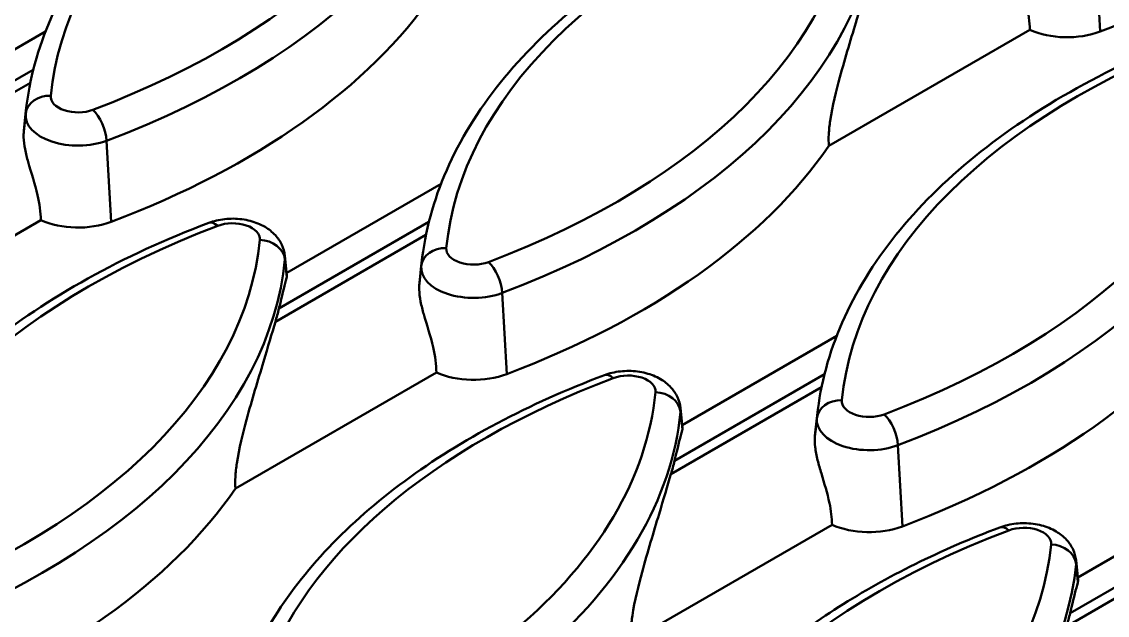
# Model space of a CAD drawing. Header units: millimetres. Extents: x 0 to 2219, y -32 to 1188.
# Drawn here: x 169.07 to 194.95, y 233.91 to 248.06 of the extents above; entities that cross this region are included whole.
import ezdxf

# ---------------------------------------------------------------- set-up
doc = ezdxf.new("R2010")
doc.units = ezdxf.units.MM
doc.header["$LTSCALE"] = 2
doc.layers.add('Sichtbar (ISO)', color=7, linetype='Continuous', lineweight=50)
doc.layers.add('Sichtbar schmal (ISO)', color=7, linetype='Continuous', lineweight=50)

msp = doc.modelspace()

# ---------------------------------------------------------------- linework, layer by layer
at = {"layer": 'Sichtbar (ISO)'}
for p, q in [((188.3113, 245.0982), (193.1001, 247.863)), ((165.9618, 245.7017), (169.641, 247.8258)), ((169.176, 245.932), (169.1343, 245.543)), ((175.3899, 242.0728), (179.0691, 244.197)), ((164.7411, 240.5621), (169.5298, 243.3269)), ((175.3467, 242.4759), (175.397, 242.0068)), ((178.6041, 242.3031), (178.5624, 241.9142)), ((184.818, 238.4439), (188.4972, 240.5681)), ((174.1692, 236.9332), (178.9579, 239.698)), ((184.7748, 238.8471), (184.8251, 238.378)), ((188.0322, 238.6742), (187.9904, 238.2853)), ((194.2461, 234.8151), (197.9252, 236.9392)), ((183.5973, 233.3043), (188.386, 236.0691)), ((194.2028, 235.2182), (194.2532, 234.7491))]:
    msp.add_line(p, q, dxfattribs=at)
for centre, major_axis, start_param, end_param in [((150.7764, 256.6186), (20.085, 0), 5.2921002, 5.9067594), ((183.7747, 257.5258), (-20.085, 0), 2.1505075, 2.6352507), ((160.2045, 252.9898), (20.085, 0), 5.2921002, 5.9067594), ((193.9854, 248.5223), (-1.445, 0), 0.9113221, 2.1505075), ((169.6326, 249.3609), (20.085, 0), 5.2921002, 5.9067594), ((170.4152, 243.9862), (-1.445, 0), 0.9113221, 2.1505075), ((179.0607, 245.732), (20.085, 0), 5.2921002, 5.9067594), ((155.4905, 242.8289), (19.91, 0), 6.1148977, 6.1429316), ((179.8433, 240.3573), (-1.445, 0), 0.9113221, 2.1505075), ((164.9186, 239.2), (19.91, 0), 6.1148977, 6.1429316), ((155.4905, 241.1959), (20.085, 0), 5.2921002, 5.9067594), ((189.2714, 236.7285), (-1.445, 0), 0.9113221, 2.1505075), ((174.3467, 235.5712), (19.91, 0), 6.1148977, 6.1429316)]:
    msp.add_ellipse(centre, major_axis=major_axis, ratio=0.5773503, start_param=start_param, end_param=end_param, dxfattribs=at)
for points, knots in [([(178.2468, 255.0578), (177.222, 254.6704), (176.2571, 254.2269), (174.4788, 253.2402), (173.6654, 252.697), (172.2182, 251.5251), (171.5843, 250.8964), (170.5207, 249.5701), (170.0911, 248.8722), (169.4589, 247.4292), (169.2568, 246.6841), (169.176, 245.932)], [2.93590568, 2.93590568, 2.93590568, 2.93590568, 3.12174204, 3.12174204, 3.30757839, 3.30757839, 3.49341475, 3.49341475, 3.67925111, 3.67925111, 3.86508746, 3.86508746, 3.86508746, 3.86508746]), ([(187.6749, 251.4289), (186.6501, 251.0415), (185.6852, 250.598), (183.9069, 249.6113), (183.0935, 249.0681), (181.6463, 247.8962), (181.0124, 247.2675), (179.9488, 245.9412), (179.5192, 245.2433), (178.887, 243.8004), (178.6849, 243.0552), (178.6041, 242.3031)], [2.93590568, 2.93590568, 2.93590568, 2.93590568, 3.12174204, 3.12174204, 3.30757839, 3.30757839, 3.49341475, 3.49341475, 3.67925111, 3.67925111, 3.86508746, 3.86508746, 3.86508746, 3.86508746]), ([(193.1001, 247.863), (193.0967, 248.0511), (193.0692, 248.2553), (192.9608, 248.727), (192.8698, 248.9977), (192.7711, 249.3478), (192.7441, 249.452), (192.7043, 249.6545), (192.6921, 249.753), (192.6883, 249.8876), (192.6899, 249.935), (192.6943, 249.9815)], [0.04336489, 0.04336489, 0.04336489, 0.04336489, 0.19996601, 0.19996601, 0.39993202, 0.39993202, 0.47560066, 0.47560066, 0.55126929, 0.55126929, 0.59299387, 0.59299387, 0.59299387, 0.59299387]), ([(189.2613, 249.0685), (189.1818, 248.7992), (189.0855, 248.474), (188.8492, 247.688), (188.7042, 247.216), (188.4902, 246.4277), (188.393, 246.0421), (188.3274, 245.5951), (188.3147, 245.4826), (188.3036, 245.2754), (188.3045, 245.1801), (188.3113, 245.0982)], [-1.1741314, -1.1741314, -1.1741314, -1.1741314, -0.8282199, -0.8282199, -0.4165788, -0.4165788, -0.1554996, -0.1554996, -0.0777498, -0.0777498, -0.0059838, -0.0059838, -0.0059838, -0.0059838]), ([(197.103, 247.8), (196.0782, 247.4126), (195.1133, 246.9692), (193.335, 245.9824), (192.5216, 245.4392), (191.0744, 244.2673), (190.4404, 243.6387), (189.3769, 242.3123), (188.9473, 241.6144), (188.3151, 240.1715), (188.1129, 239.4263), (188.0322, 238.6742)], [2.93590568, 2.93590568, 2.93590568, 2.93590568, 3.12174204, 3.12174204, 3.30757839, 3.30757839, 3.49341475, 3.49341475, 3.67925111, 3.67925111, 3.86508746, 3.86508746, 3.86508746, 3.86508746]), ([(169.1241, 245.4454), (169.1265, 245.4691), (169.1289, 245.4927), (169.1323, 245.5251), (169.1333, 245.5341), (169.1343, 245.543)], [0.709582647, 0.709582647, 0.709582647, 0.709582647, 0.73010989, 0.73010989, 0.738013886, 0.738013886, 0.738013886, 0.738013886]), ([(169.5298, 243.3269), (169.5265, 243.515), (169.499, 243.7192), (169.3906, 244.1909), (169.2995, 244.4616), (169.2009, 244.8117), (169.1738, 244.9159), (169.1341, 245.1184), (169.1218, 245.2169), (169.1181, 245.3515), (169.1197, 245.3989), (169.1241, 245.4454)], [0.04336489, 0.04336489, 0.04336489, 0.04336489, 0.19996601, 0.19996601, 0.39993202, 0.39993202, 0.47560066, 0.47560066, 0.55126929, 0.55126929, 0.59299387, 0.59299387, 0.59299387, 0.59299387]), ([(173.5328, 243.264), (172.508, 242.8766), (171.543, 242.4331), (169.7647, 241.4463), (168.9514, 240.9031), (167.5041, 239.7313), (166.8702, 239.1026), (165.8067, 237.7762), (165.377, 237.0783), (164.7449, 235.6354), (164.5427, 234.8902), (164.462, 234.1381)], [2.93590568, 2.93590568, 2.93590568, 2.93590568, 3.12174204, 3.12174204, 3.30757839, 3.30757839, 3.49341475, 3.49341475, 3.67925111, 3.67925111, 3.86508746, 3.86508746, 3.86508746, 3.86508746]), ([(175.3467, 242.4759), (175.3367, 242.5687), (175.3106, 242.6579), (175.2327, 242.8266), (175.1786, 242.9034), (175.0441, 243.0508), (174.9605, 243.1146), (174.7616, 243.2329), (174.6436, 243.2789), (174.3902, 243.3455), (174.2541, 243.3627), (173.9824, 243.3653), (173.8469, 243.3509), (173.6533, 243.3049), (173.5926, 243.2866), (173.5328, 243.264)], [0.8473015, 0.8473015, 0.8473015, 0.8473015, 1.0461813, 1.0461813, 1.2705319, 1.2705319, 1.5560441, 1.5560441, 1.9290652, 1.9290652, 2.3395873, 2.3395873, 2.7469542, 2.7469542, 2.9359057, 2.9359057, 2.9359057, 2.9359057]), ([(175.3922, 241.9678), (175.3898, 241.9597), (175.3874, 241.9514), (175.3459, 241.806), (175.2956, 241.594), (175.2281, 241.3169), (175.2168, 241.2704), (175.205, 241.222)], [0.70958265, 0.70958265, 0.70958265, 0.70958265, 0.73010989, 0.73010989, 1.0546565, 1.0546565, 1.11670002, 1.11670002, 1.11670002, 1.11670002]), ([(178.5522, 241.8165), (178.5546, 241.8402), (178.557, 241.8638), (178.5604, 241.8962), (178.5614, 241.9052), (178.5624, 241.9141)], [0.709582647, 0.709582647, 0.709582647, 0.709582647, 0.73010989, 0.73010989, 0.738013886, 0.738013886, 0.738013886, 0.738013886]), ([(178.9579, 239.698), (178.9546, 239.8861), (178.9271, 240.0903), (178.8187, 240.5621), (178.7276, 240.8327), (178.629, 241.1828), (178.6019, 241.287), (178.5622, 241.4896), (178.5499, 241.588), (178.5462, 241.7226), (178.5478, 241.77), (178.5522, 241.8165)], [0.04336489, 0.04336489, 0.04336489, 0.04336489, 0.19996601, 0.19996601, 0.39993202, 0.39993202, 0.47560066, 0.47560066, 0.55126929, 0.55126929, 0.59299387, 0.59299387, 0.59299387, 0.59299387]), ([(175.1192, 240.9036), (175.0397, 240.6342), (174.9433, 240.309), (174.7071, 239.5231), (174.5621, 239.0511), (174.348, 238.2628), (174.2509, 237.8772), (174.1853, 237.4302), (174.1725, 237.3176), (174.1615, 237.1104), (174.1624, 237.0151), (174.1692, 236.9332)], [-1.1741314, -1.1741314, -1.1741314, -1.1741314, -0.8282199, -0.8282199, -0.4165788, -0.4165788, -0.1554996, -0.1554996, -0.0777498, -0.0777498, -0.0059838, -0.0059838, -0.0059838, -0.0059838]), ([(182.9609, 239.6351), (182.0614, 239.2951), (181.208, 238.9118), (179.6151, 238.0673), (178.8756, 237.6061), (177.5298, 236.6149), (176.9235, 236.085), (175.8614, 234.9673), (175.4056, 234.3793), (174.6605, 233.158), (174.3714, 232.5246), (174.1726, 231.8774)], [2.93590568, 2.93590568, 2.93590568, 2.93590568, 3.09901472, 3.09901472, 3.26212377, 3.26212377, 3.42523281, 3.42523281, 3.58834185, 3.58834185, 3.7514509, 3.7514509, 3.7514509, 3.7514509]), ([(184.7748, 238.8471), (184.7648, 238.9399), (184.7387, 239.0291), (184.6608, 239.1977), (184.6067, 239.2746), (184.4722, 239.4219), (184.3886, 239.4857), (184.1897, 239.604), (184.0717, 239.6501), (183.8183, 239.7166), (183.6821, 239.7338), (183.4105, 239.7364), (183.275, 239.7221), (183.0814, 239.676), (183.0207, 239.6577), (182.9609, 239.6351)], [0.8473015, 0.8473015, 0.8473015, 0.8473015, 1.0461813, 1.0461813, 1.2705319, 1.2705319, 1.5560441, 1.5560441, 1.9290652, 1.9290652, 2.3395873, 2.3395873, 2.7469542, 2.7469542, 2.9359057, 2.9359057, 2.9359057, 2.9359057]), ([(184.8203, 238.3389), (184.8179, 238.3309), (184.8155, 238.3225), (184.774, 238.1771), (184.7237, 237.9651), (184.6562, 237.688), (184.6449, 237.6415), (184.633, 237.5931)], [0.70958265, 0.70958265, 0.70958265, 0.70958265, 0.73010989, 0.73010989, 1.0546565, 1.0546565, 1.11670002, 1.11670002, 1.11670002, 1.11670002]), ([(187.9803, 238.1876), (187.9827, 238.2114), (187.9851, 238.2349), (187.9885, 238.2673), (187.9895, 238.2763), (187.9904, 238.2853)], [0.709582647, 0.709582647, 0.709582647, 0.709582647, 0.73010989, 0.73010989, 0.738013886, 0.738013886, 0.738013886, 0.738013886]), ([(188.386, 236.0691), (188.3833, 236.2317), (188.3626, 236.4074), (188.2767, 236.8221), (188.2008, 237.0643), (188.1026, 237.3921), (188.0703, 237.5023), (188.0167, 237.7184), (187.9958, 237.8244), (187.9743, 238.0107), (187.9723, 238.1012), (187.9803, 238.1876)], [-2.57085399, -2.57085399, -2.57085399, -2.57085399, -2.43634603, -2.43634603, -2.2586107, -2.2586107, -2.17947539, -2.17947539, -2.10034008, -2.10034008, -2.02314062, -2.02314062, -2.02314062, -2.02314062]), ([(184.5473, 237.2747), (184.4678, 237.0054), (184.3714, 236.6801), (184.1352, 235.8942), (183.9902, 235.4222), (183.7761, 234.6339), (183.6789, 234.2483), (183.6134, 233.8013), (183.6006, 233.6888), (183.5911, 233.5102), (183.5905, 233.4416), (183.5928, 233.3782)], [-1.1741314, -1.1741314, -1.1741314, -1.1741314, -0.8282199, -0.8282199, -0.4165788, -0.4165788, -0.1554996, -0.1554996, -0.0777498, -0.0777498, -0.0266802, -0.0266802, -0.0266802, -0.0266802]), ([(192.389, 236.0062), (191.6853, 235.7402), (191.0099, 235.4478), (189.7258, 234.814), (189.1172, 234.4727), (187.9765, 233.7455), (187.4444, 233.3596), (186.4655, 232.548), (186.0187, 232.1223), (185.2185, 231.2363), (184.865, 230.776), (184.5621, 230.3015)], [2.93590568, 2.93590568, 2.93590568, 2.93590568, 3.06350357, 3.06350357, 3.19110146, 3.19110146, 3.31869935, 3.31869935, 3.44629723, 3.44629723, 3.57389512, 3.57389512, 3.57389512, 3.57389512]), ([(194.2028, 235.2182), (194.1929, 235.311), (194.1668, 235.4002), (194.0888, 235.5688), (194.0348, 235.6457), (193.9002, 235.793), (193.8167, 235.8568), (193.6178, 235.9751), (193.4998, 236.0212), (193.2464, 236.0878), (193.1102, 236.1049), (192.8385, 236.1075), (192.7031, 236.0932), (192.5095, 236.0471), (192.4488, 236.0288), (192.389, 236.0062)], [0.8473015, 0.8473015, 0.8473015, 0.8473015, 1.0461813, 1.0461813, 1.2705319, 1.2705319, 1.5560441, 1.5560441, 1.9290652, 1.9290652, 2.3395873, 2.3395873, 2.7469542, 2.7469542, 2.9359057, 2.9359057, 2.9359057, 2.9359057]), ([(194.2484, 234.7101), (194.246, 234.702), (194.2436, 234.6937), (194.2021, 234.5482), (194.1518, 234.3362), (194.0843, 234.0592), (194.0729, 234.0126), (194.0611, 233.9642)], [0.70958265, 0.70958265, 0.70958265, 0.70958265, 0.73010989, 0.73010989, 1.0546565, 1.0546565, 1.11670002, 1.11670002, 1.11670002, 1.11670002])]:
    msp.add_open_spline(points, degree=3, knots=knots, dxfattribs=at)
for points in [[(175.397, 242.0068), (175.3981, 241.9962), (175.3965, 241.983), (175.3922, 241.9678)], [(184.8251, 238.378), (184.8262, 238.3673), (184.8246, 238.3541), (184.8203, 238.3389)], [(194.2532, 234.7491), (194.2543, 234.7385), (194.2527, 234.7252), (194.2484, 234.7101)]]:
    msp.add_open_spline(points, degree=3, dxfattribs=at)
at = {"layer": 'Sichtbar schmal (ISO)'}
for p, q in [((194.669, 249.7585), (194.7769, 247.8243)), ((165.7769, 244.8508), (169.3512, 246.9145)), ((169.2809, 246.605), (165.6911, 244.5324)), ((169.1692, 245.8656), (169.1241, 245.4454)), ((171.0988, 245.2224), (171.2067, 243.2882)), ((175.205, 241.222), (178.7792, 243.2856)), ((178.7089, 242.9761), (175.1192, 240.9036)), ((175.3471, 242.3909), (175.3922, 241.9678)), ((178.5973, 242.2367), (178.5522, 241.8165)), ((180.5269, 241.5935), (180.6348, 239.6594)), ((184.633, 237.5931), (188.2073, 239.6567)), ((188.137, 239.3472), (184.5473, 237.2747)), ((184.7752, 238.7621), (184.8203, 238.3389)), ((188.0254, 238.6079), (187.9803, 238.1876)), ((189.9549, 237.9647), (190.0629, 236.0305)), ((194.0611, 233.9642), (197.6354, 236.0278)), ((197.5651, 235.7184), (193.9754, 233.6458)), ((194.2033, 235.1332), (194.2484, 234.7101))]:
    msp.add_line(p, q, dxfattribs=at)
for centre, major_axis, ratio, start_param, end_param in [((189.0258, 245.6688), (-19.2902, 0), 0.5773503, 5.2921002, 6.2270729), ((160.2045, 255.2759), (19.2902, 0), 0.5773503, 5.2921002, 6.2270729), ((160.2045, 254.8287), (19.8879, 0), 0.5773503, 5.2921002, 6.2270729), ((198.4539, 242.04), (-19.2902, 0), 0.5773503, 5.2921002, 6.2270729), ((169.6326, 251.6471), (19.2902, 0), 0.5773503, 5.2921002, 6.2270729), ((169.6326, 251.1999), (19.8879, 0), 0.5773503, 5.2921002, 6.2270729), ((207.882, 238.4111), (-19.2902, 0), 0.5773503, 5.2921002, 6.2270729), ((179.0607, 248.0182), (19.2902, 0), 0.5773503, 5.2921002, 6.2270729), ((179.0607, 247.571), (19.8879, 0), 0.5773503, 5.2921002, 6.2270729), ((169.766, 245.8035), (-0.5972, 0.0581), 0.8152115, 4.7915366, 6.2750665), ((170.4152, 246.2724), (-0.6502, 0), 0.5773503, 6.2270729, 8.4336928), ((170.4152, 245.8252), (-1.2479, 0), 0.5773503, 6.2270729, 8.4336928), ((189.0258, 245.2216), (-19.8879, 0), 0.5773503, 6.221282, 6.2270729), ((170.7713, 245.4684), (0.2122, -0.5612), 0.4472624, 0.9563656, 2.4398955), ((173.745, 242.7027), (-0.2122, 0.5612), 0.4472624, 5.5814881, 6.2831853), ((174.1011, 242.8786), (0.6502, 0), 0.5773503, 6.2270729, 8.4336928), ((184.3118, 233.875), (-19.2902, 0), 0.5773503, 5.2921002, 6.2270729), ((155.4905, 243.4821), (19.2902, 0), 0.5773503, 5.2921002, 6.2270729), ((174.7503, 242.3676), (0.5972, -0.0581), 0.8152115, 0.1664141, 1.6499439), ((174.1011, 242.4314), (1.2479, 0), 0.5773503, 6.2270729, 6.3450887), ((179.1941, 242.1747), (-0.5972, 0.0581), 0.8152115, 4.7915366, 6.2750665), ((179.8433, 242.6435), (-0.6502, 0), 0.5773503, 6.2270729, 8.4336928), ((155.4905, 243.0349), (19.8879, 0), 0.5773503, 5.2921002, 6.2270729), ((179.8433, 242.1963), (-1.2479, 0), 0.5773503, 6.2270729, 8.4336928), ((198.4539, 241.5928), (-19.8879, 0), 0.5773503, 6.221282, 6.2270729), ((180.1994, 241.8396), (0.2122, -0.5612), 0.4472624, 0.9563656, 2.4398955), ((183.1731, 239.0738), (-0.2122, 0.5612), 0.4472624, 5.5814881, 6.2831853), ((183.5292, 239.2497), (0.6502, 0), 0.5773503, 6.2270729, 8.4336928), ((193.7399, 230.2461), (-19.2902, 0), 0.5773503, 5.2921002, 6.0913587), ((164.9186, 239.8532), (19.2902, 0), 0.5773503, 5.6822147, 6.2270729), ((184.1784, 238.7387), (0.5972, -0.0581), 0.8152115, 0.1664141, 1.6499439), ((183.5292, 238.8025), (1.2479, 0), 0.5773503, 6.2270729, 6.3450887), ((188.6222, 238.5458), (-0.5972, 0.0581), 0.8152115, 4.7915366, 6.2750665), ((189.2714, 239.0146), (-0.6502, 0), 0.5773503, 6.2270729, 8.4336928), ((164.9186, 239.406), (19.8879, 0), 0.5773503, 5.6846007, 6.2270729), ((189.2714, 238.5674), (-1.2479, 0), 0.5773503, 6.2270729, 8.4336928), ((207.882, 237.9639), (-19.8879, 0), 0.5773503, 6.221282, 6.2270729), ((189.6275, 238.2107), (0.2122, -0.5612), 0.4472624, 0.9563656, 2.4398955), ((192.6011, 235.445), (-0.2122, 0.5612), 0.4472624, 5.5814881, 6.2831853), ((192.9573, 235.6208), (0.6502, 0), 0.5773503, 6.2270729, 8.4336928), ((203.168, 226.6173), (-19.2902, 0), 0.5773503, 5.2921002, 6.2270729), ((174.3467, 236.2244), (19.2902, 0), 0.5773503, 5.2921002, 6.2270729), ((193.6065, 235.1099), (0.5972, -0.0581), 0.8152115, 0.1664141, 1.6499439), ((192.9573, 235.1736), (1.2479, 0), 0.5773503, 6.2270729, 6.3450887), ((174.3467, 235.7772), (19.8879, 0), 0.5773503, 5.2921002, 6.2270729)]:
    msp.add_ellipse(centre, major_axis=major_axis, ratio=ratio, start_param=start_param, end_param=end_param, dxfattribs=at)

doc.saveas('drawing.dxf')
